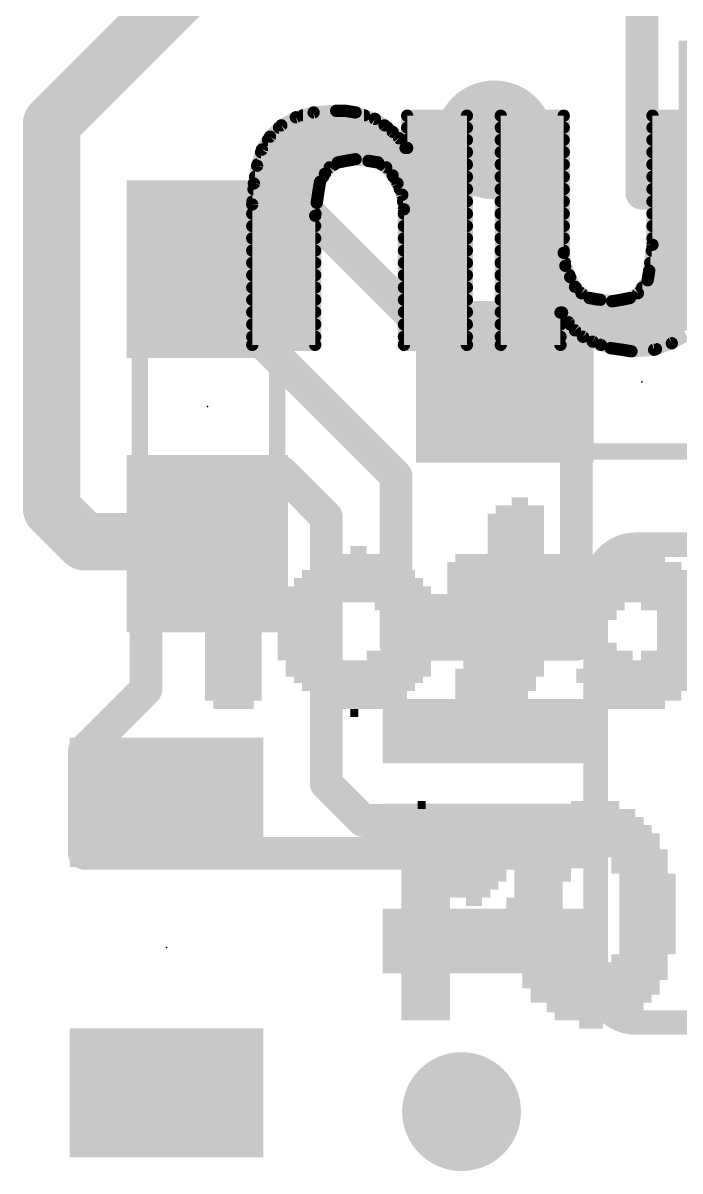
# Model space of a CAD drawing. Extents: x -23 to 84, y -20 to 26.
# Drawn here: x 6.07 to 10.14, y 14.64 to 21.76 of the extents above; entities that cross this region are included whole.
import ezdxf

# ---------------------------------------------------------------- set-up
doc = ezdxf.new("R2010")
doc.units = 0
for name, color, linetype in [('1', 12, 'CONTINUOUS'), ('18', 110, 'CONTINUOUS'), ('21', 41, 'CONTINUOUS'), ('22', 40, 'CONTINUOUS'), ('23', 53, 'CONTINUOUS'), ('51', 53, 'CONTINUOUS')]:
    doc.layers.add(name, color=color, linetype=linetype)

# ---------------------------------------------------------------- blocks, each defined once
blk = doc.blocks.new('RECT')
blk.add_solid([(-0.5, -0.5), (0.5, -0.5), (-0.5, 0.5), (0.5, 0.5)])
blk = doc.blocks.new('ROUNDV')
at = {"const_width": 0.5}
blk.add_lwpolyline([(0, -0.25, 1), (0, 0.25, 1), (0, -0.25)], format="xyb", dxfattribs=at)

msp = doc.modelspace()

# ---------------------------------------------------------------- linework, layer by layer
at = {"layer": '1'}
for points, const_width in [([(7.1882, 22.0726), (6.2484, 21.1328)], 0.3556), ([(6.2484, 21.1328), (6.2484, 18.7452)], 0.3556), ([(6.8326, 19.7866), (6.8326, 20.6756)], 0.2032), ([(6.8326, 20.6756), (7.747, 20.6756)], 0.2032), ([(7.747, 20.6756), (8.509, 19.9136)], 0.2032), ([(8.509, 19.9136), (9.4996, 19.9136)], 0.2032), ([(9.4996, 19.9136), (9.4996, 17.907)], 0.2032), ([(7.5438, 19.7866), (6.8326, 19.7866)], 0.2032), ([(8.382, 18.9484), (7.5438, 19.7866)], 0.2032), ([(7.6708, 18.9738), (6.8326, 18.9738)], 0.2032), ([(6.8326, 18.9738), (6.8326, 17.6276)], 0.2032), ([(7.9502, 18.6944), (7.6708, 18.9738)], 0.2032), ([(8.382, 17.907), (8.382, 18.9484)], 0.2032), ([(6.2484, 18.7452), (6.4516, 18.542)], 0.3556), ([(7.9502, 17.0434), (7.9502, 18.6944)], 0.2032), ([(7.2018, 18.542), (6.4516, 18.542)], 0.3556), ([(7.2136, 18.5302), (7.2018, 18.542)], 0.3556), ([(9.4996, 17.907), (8.382, 17.907)], 0.2032), ([(6.8326, 17.6276), (6.4516, 17.2466)], 0.2032), ([(6.4516, 17.2466), (6.4516, 16.6116)], 0.2032), ([(8.1788, 16.8148), (7.9502, 17.0434)], 0.2032), ([(9.4234, 16.8148), (8.1788, 16.8148)], 0.2032), ([(9.4234, 16.6116), (9.4234, 16.8148)], 0.2032), ([(6.4516, 16.6116), (9.4234, 16.6116)], 0.2032)]:
    msp.add_lwpolyline(points, dxfattribs=dict(at, const_width=const_width))
for points, const_width in [([(6.1855, 21.1957, 1), (6.3113, 21.0699)], 0.1778), ([(6.3373, 21.1328, 1), (6.1595, 21.1328)], 0.1778), ([(6.8834, 20.6756, 1), (6.7818, 20.6756)], 0.1016), ([(6.8326, 20.7264, 1), (6.8326, 20.6248)], 0.1016), ([(7.7829, 20.7115, 1), (7.7111, 20.6397)], 0.1016), ([(7.747, 20.6248, 1), (7.747, 20.7264)], 0.1016), ([(8.509, 19.9644, 1), (8.509, 19.8628)], 0.1016), ([(8.4731, 19.8777, 1), (8.5449, 19.9495)], 0.1016), ([(9.5504, 19.9136, 1), (9.4488, 19.9136)], 0.1016), ([(9.4996, 19.8628, 1), (9.4996, 19.9644)], 0.1016), ([(6.8326, 19.8374, 1), (6.8326, 19.7358)], 0.1016), ([(7.5797, 19.8225, 1), (7.5079, 19.7507)], 0.1016), ([(7.5438, 19.7358, 1), (7.5438, 19.8374)], 0.1016), ([(6.7818, 19.7866, 1), (6.8834, 19.7866)], 0.1016), ([(6.8326, 19.0246, 1), (6.8326, 18.923)], 0.1016), ([(6.8834, 18.9738, 1), (6.7818, 18.9738)], 0.1016), ([(7.7067, 19.0097, 1), (7.6349, 18.9379)], 0.1016), ([(7.6708, 18.923, 1), (7.6708, 19.0246)], 0.1016), ([(8.4328, 18.9484, 1), (8.3312, 18.9484)], 0.1016), ([(8.3461, 18.9125, 1), (8.4179, 18.9843)], 0.1016), ([(6.3113, 18.8081, 1), (6.1855, 18.6823)], 0.1778), ([(6.1595, 18.7452, 1), (6.3373, 18.7452)], 0.1778), ([(8.001, 18.6944, 1), (7.8994, 18.6944)], 0.1016), ([(7.9143, 18.6585, 1), (7.9861, 18.7303)], 0.1016), ([(6.4516, 18.6309, 1), (6.4516, 18.4531)], 0.1778), ([(7.2647, 18.6049, 1), (7.1389, 18.4791)], 0.1778), ([(7.2018, 18.4531, 1), (7.2018, 18.6309)], 0.1778), ([(6.3887, 18.4791, 1), (6.5145, 18.6049)], 0.1778), ([(7.1507, 18.4673, 1), (7.2765, 18.5931)], 0.1778), ([(8.382, 17.9578, 1), (8.382, 17.8562)], 0.1016), ([(9.4996, 17.8562, 1), (9.4996, 17.9578)], 0.1016), ([(8.3312, 17.907, 1), (8.4328, 17.907)], 0.1016), ([(9.4488, 17.907, 1), (9.5504, 17.907)], 0.1016), ([(6.8685, 17.5917, 1), (6.7967, 17.6635)], 0.1016), ([(6.7818, 17.6276, 1), (6.8834, 17.6276)], 0.1016), ([(6.5024, 17.2466, 1), (6.4008, 17.2466)], 0.1016), ([(6.4157, 17.2825, 1), (6.4875, 17.2107)], 0.1016), ([(7.9861, 17.0793, 1), (7.9143, 17.0075)], 0.1016), ([(7.8994, 17.0434, 1), (8.001, 17.0434)], 0.1016), ([(8.1788, 16.8656, 1), (8.1788, 16.764)], 0.1016), ([(8.1429, 16.7789, 1), (8.2147, 16.8507)], 0.1016), ([(9.4742, 16.8148, 1), (9.3726, 16.8148)], 0.1016), ([(9.4234, 16.764, 1), (9.4234, 16.8656)], 0.1016), ([(6.4516, 16.6624, 1), (6.4516, 16.5608)], 0.1016), ([(6.4008, 16.6116, 1), (6.5024, 16.6116)], 0.1016), ([(9.3726, 16.6116, 1), (9.4742, 16.6116)], 0.1016), ([(9.4234, 16.5608, 1), (9.4234, 16.6624)], 0.1016)]:
    msp.add_lwpolyline(points, format="xyb", dxfattribs=dict(at, const_width=const_width))
at = {"layer": '21'}
for points, const_width in [([(9.906, 20.701), (9.906, 24.257)], 0.2032), ([(15.494, 20.701), (9.906, 20.701)], 0.2032), ([(12.3398, 18.5234), (9.8698, 18.5234)], 0.1524), ([(9.6198, 15.8234), (9.6198, 18.2834)], 0.1524), ([(9.8698, 15.5634), (12.3298, 15.5634)], 0.1524)]:
    msp.add_lwpolyline(points, dxfattribs=dict(at, const_width=const_width))
for points, const_width in [([(9.906, 20.7518, 1), (9.906, 20.6502)], 0.1016), ([(9.8552, 20.701, 1), (9.9568, 20.701)], 0.1016), ([(9.8698, 18.5234, 0.4142), (9.6198, 18.2734)], 0.1524), ([(9.8698, 18.5615, 1), (9.8698, 18.4853)], 0.0762), ([(9.8698, 18.4853, 1), (9.8698, 18.5615)], 0.0762), ([(9.6579, 18.2834, 1), (9.5817, 18.2834)], 0.0762), ([(9.5817, 18.2734, 1), (9.6579, 18.2734)], 0.0762), ([(9.6198, 15.8134, 0.4142), (9.8698, 15.5634)], 0.1524), ([(9.5817, 15.8234, 1), (9.6579, 15.8234)], 0.0762), ([(9.8698, 15.6015, 1), (9.8698, 15.5253)], 0.0762)]:
    msp.add_lwpolyline(points, format="xyb", dxfattribs=dict(at, const_width=const_width))
at = {"layer": '22', "const_width": 0.0762}
for points in [[(7.7614, 21.1714), (7.6714, 21.1214)], [(7.8714, 21.2014), (7.7614, 21.1714)], [(7.8061, 21.1836), (8.1848, 21.1836)], [(8.0114, 21.2114), (7.8714, 21.2014)], [(8.0714, 21.2114), (8.0114, 21.2114)], [(8.1314, 21.2014), (8.0714, 21.2114)], [(8.2514, 21.1614), (8.1314, 21.2014)], [(8.3114, 21.1214), (8.2514, 21.1614)], [(8.8214, 21.1814), (8.4514, 21.1814)], [(8.4514, 21.1814), (8.4514, 20.9814)], [(8.8214, 19.7614), (8.8214, 21.1814)], [(9.4214, 21.1814), (9.0314, 21.1814)], [(9.0314, 21.1814), (9.0314, 19.7614)], [(9.4214, 20.3314), (9.4214, 21.1814)], [(10.3514, 21.1814), (9.9714, 21.1814)], [(9.9714, 21.1814), (9.9714, 20.3814)], [(7.6714, 21.1214), (7.6014, 21.0514)], [(7.6574, 21.1074), (8.3289, 21.1074)], [(8.3614, 21.0814), (8.3114, 21.1214)], [(8.4514, 21.1074), (8.8214, 21.1074)], [(9.0314, 21.1074), (9.4214, 21.1074)], [(9.9714, 21.1074), (10.3514, 21.1074)], [(7.6014, 21.0514), (7.5514, 20.9714)], [(7.5888, 21.0312), (8.4082, 21.0312)], [(8.4014, 21.0414), (8.3614, 21.0814)], [(8.4414, 20.9814), (8.4014, 21.0414)], [(8.4514, 21.0312), (8.8214, 21.0312)], [(9.0314, 21.0312), (9.4214, 21.0312)], [(9.9714, 21.0312), (10.3514, 21.0312)], [(7.5514, 20.9714), (7.5214, 20.8714)], [(7.5465, 20.955), (8.8214, 20.955)], [(8.4514, 20.9814), (8.4414, 20.9814)], [(9.0314, 20.955), (9.4214, 20.955)], [(9.9714, 20.955), (10.3514, 20.955)], [(7.5236, 20.8788), (8.0004, 20.8788)], [(7.9714, 20.8614), (8.0214, 20.8914)], [(8.0214, 20.8914), (8.0714, 20.9014)], [(8.0714, 20.9014), (8.1314, 20.9114)], [(8.1314, 20.9114), (8.2114, 20.9014)], [(8.2114, 20.9014), (8.2714, 20.8914)], [(8.2714, 20.8914), (8.3214, 20.8614)], [(8.2924, 20.8788), (8.8214, 20.8788)], [(9.0314, 20.8788), (9.4214, 20.8788)], [(9.9714, 20.8788), (10.3514, 20.8788)], [(7.5214, 20.8714), (7.5014, 20.7614)], [(7.5089, 20.8026), (7.9301, 20.8026)], [(7.9114, 20.7714), (7.9414, 20.8214)], [(7.9414, 20.8214), (7.9714, 20.8614)], [(8.3214, 20.8614), (8.3614, 20.8114)], [(8.3614, 20.8114), (8.3914, 20.7614)], [(8.3667, 20.8026), (8.8214, 20.8026)], [(9.0314, 20.8026), (9.4214, 20.8026)], [(9.9714, 20.8026), (10.3514, 20.8026)], [(7.5014, 20.7614), (7.4914, 20.6314)], [(7.9014, 20.7114), (7.9114, 20.7714)], [(8.3914, 20.7614), (8.4214, 20.6914)], [(7.4987, 20.7264), (7.9039, 20.7264)], [(7.8914, 20.6414), (7.9014, 20.7114)], [(8.4064, 20.7264), (8.8214, 20.7264)], [(8.4214, 20.6914), (8.4314, 20.6014)], [(9.0314, 20.7264), (9.4214, 20.7264)], [(9.9714, 20.7264), (10.3514, 20.7264)], [(7.4914, 20.6314), (7.4914, 19.7614)], [(7.4928, 20.6502), (7.8927, 20.6502)], [(7.8814, 20.5614), (7.8914, 20.6414)], [(8.426, 20.6502), (8.8214, 20.6502)], [(8.4314, 20.6014), (8.4314, 19.7614)], [(9.0314, 20.6502), (9.4214, 20.6502)], [(9.9714, 20.6502), (10.3514, 20.6502)], [(7.4914, 20.574), (7.883, 20.574)], [(7.8814, 19.7614), (7.8814, 20.5614)], [(8.4314, 20.574), (8.8214, 20.574)], [(9.0314, 20.574), (9.4214, 20.574)], [(9.9714, 20.574), (10.3514, 20.574)], [(7.4914, 20.4978), (7.8814, 20.4978)], [(8.4314, 20.4978), (8.8214, 20.4978)], [(9.0314, 20.4978), (9.4214, 20.4978)], [(9.9714, 20.4978), (10.3514, 20.4978)], [(7.4914, 20.4216), (7.8814, 20.4216)], [(8.4314, 20.4216), (8.8214, 20.4216)], [(9.0314, 20.4216), (9.4214, 20.4216)], [(9.9714, 20.3814), (9.9514, 20.2214)], [(9.9714, 20.4216), (10.3514, 20.4216)], [(7.4914, 20.3454), (7.8814, 20.3454)], [(8.4314, 20.3454), (8.8214, 20.3454)], [(9.0314, 20.3454), (9.4214, 20.3454)], [(9.4314, 20.2514), (9.4214, 20.3314)], [(9.9669, 20.3454), (10.3514, 20.3454)], [(7.4914, 20.2692), (7.8814, 20.2692)], [(8.4314, 20.2692), (8.8214, 20.2692)], [(9.0314, 20.2692), (9.4292, 20.2692)], [(9.4614, 20.1814), (9.4314, 20.2514)], [(9.9574, 20.2692), (10.3514, 20.2692)], [(7.4914, 20.193), (7.8814, 20.193)], [(8.4314, 20.193), (8.8214, 20.193)], [(9.0314, 20.193), (9.4564, 20.193)], [(9.4914, 20.1214), (9.4614, 20.1814)], [(9.9514, 20.2214), (9.9414, 20.1614)], [(9.9467, 20.193), (10.3514, 20.193)], [(7.4914, 20.1168), (7.8814, 20.1168)], [(8.4314, 20.1168), (8.8214, 20.1168)], [(9.0314, 20.1168), (9.496, 20.1168)], [(9.5314, 20.0814), (9.4914, 20.1214)], [(9.9414, 20.1614), (9.8814, 20.0814)], [(9.9079, 20.1168), (10.3397, 20.1168)], [(7.4914, 20.0406), (7.8814, 20.0406)], [(8.4314, 20.0406), (8.8214, 20.0406)], [(9.0314, 20.0406), (9.6478, 20.0406)], [(9.5814, 20.0514), (9.5314, 20.0814)], [(9.6414, 20.0414), (9.5814, 20.0514)], [(9.7214, 20.0314), (9.6414, 20.0414)], [(9.7814, 20.0414), (9.7214, 20.0314)], [(9.7766, 20.0406), (10.3222, 20.0406)], [(9.8314, 20.0514), (9.7814, 20.0414)], [(9.8814, 20.0814), (9.8314, 20.0514)], [(7.4914, 19.9644), (7.8814, 19.9644)], [(8.4314, 19.9644), (8.8214, 19.9644)], [(9.0314, 19.9644), (10.2975, 19.9644)], [(9.4014, 19.7614), (9.4014, 19.9614)], [(9.4014, 19.9614), (9.4114, 19.9614)], [(9.4114, 19.9614), (9.4514, 19.9014)], [(7.4914, 19.8882), (7.8814, 19.8882)], [(8.4314, 19.8882), (8.8214, 19.8882)], [(9.0314, 19.8882), (9.4014, 19.8882)], [(9.4514, 19.9014), (9.4914, 19.8514)], [(9.462, 19.8882), (10.2552, 19.8882)], [(7.4914, 19.812), (7.8814, 19.812)], [(8.4314, 19.812), (8.8214, 19.812)], [(9.0314, 19.812), (9.4014, 19.812)], [(9.4914, 19.8514), (9.5414, 19.8114)], [(9.5407, 19.812), (10.1645, 19.812)], [(9.5414, 19.8114), (9.6014, 19.7814)], [(10.0914, 19.7714), (10.1814, 19.8214)], [(7.4914, 19.7614), (7.8814, 19.7614)], [(8.4314, 19.7614), (8.8214, 19.7614)], [(9.0314, 19.7614), (9.4014, 19.7614)], [(9.6014, 19.7814), (9.6514, 19.7614)], [(9.6514, 19.7614), (9.7114, 19.7414)], [(9.7114, 19.7414), (9.7814, 19.7314)], [(9.7506, 19.7358), (9.9935, 19.7358)], [(9.9814, 19.7314), (10.0914, 19.7714)], [(9.7814, 19.7314), (9.8414, 19.7214)], [(9.8414, 19.7214), (9.9814, 19.7314)]]:
    msp.add_lwpolyline(points, dxfattribs=at)
at = {"layer": '22', "const_width": 0.0381}
for points in [[(7.7564, 21.1898, 1), (7.7664, 21.153)], [(7.7707, 21.1547, 1), (7.7521, 21.1881)], [(7.8061, 21.2027, 1), (7.8061, 21.1646)], [(7.87, 21.2204, 1), (7.8728, 21.1824)], [(7.8764, 21.183, 1), (7.8664, 21.2198)], [(8.0114, 21.2305, 1), (8.0114, 21.1924)], [(8.0128, 21.1924, 1), (8.01, 21.2304)], [(8.0745, 21.2302, 1), (8.0683, 21.1926)], [(8.0714, 21.1924, 1), (8.0714, 21.2305)], [(8.1374, 21.2195, 1), (8.1254, 21.1833)], [(8.1283, 21.1826, 1), (8.1345, 21.2202)], [(8.1848, 21.1646, 1), (8.1848, 21.2027)], [(8.262, 21.1773, 1), (8.2408, 21.1455)], [(8.2454, 21.1433, 1), (8.2574, 21.1795)], [(8.4514, 21.2005, 1), (8.4514, 21.1623)], [(8.4704, 21.1814, 1), (8.4323, 21.1814)], [(8.8405, 21.1814, 1), (8.8024, 21.1814)], [(8.8214, 21.1623, 1), (8.8214, 21.2005)], [(9.0314, 21.2005, 1), (9.0314, 21.1623)], [(9.0504, 21.1814, 1), (9.0123, 21.1814)], [(9.4405, 21.1814, 1), (9.4024, 21.1814)], [(9.4214, 21.1623, 1), (9.4214, 21.2005)], [(9.9714, 21.2005, 1), (9.9714, 21.1623)], [(9.9905, 21.1814, 1), (9.9524, 21.1814)], [(7.6574, 21.1265, 1), (7.6574, 21.0884)], [(7.6621, 21.1381, 1), (7.6807, 21.1047)], [(7.6849, 21.1079, 1), (7.6579, 21.1349)], [(8.3233, 21.1363, 1), (8.2995, 21.1065)], [(8.3008, 21.1055, 1), (8.322, 21.1373)], [(8.3289, 21.0884, 1), (8.3289, 21.1265)], [(8.4514, 21.1265, 1), (8.4514, 21.0884)], [(8.8214, 21.0884, 1), (8.8214, 21.1265)], [(9.0314, 21.1265, 1), (9.0314, 21.0884)], [(9.4214, 21.0884, 1), (9.4214, 21.1265)], [(9.9714, 21.1265, 1), (9.9714, 21.0884)], [(7.5888, 21.0503, 1), (7.5888, 21.0122)], [(7.5879, 21.0649, 1), (7.6149, 21.0379)], [(7.6176, 21.0413, 1), (7.5852, 21.0615)], [(8.3749, 21.0949, 1), (8.3479, 21.0679)], [(8.3495, 21.0665, 1), (8.3733, 21.0963)], [(8.4173, 21.052, 1), (8.3855, 21.0308)], [(8.3879, 21.0279, 1), (8.4149, 21.0549)], [(8.4082, 21.0122, 1), (8.4082, 21.0503)], [(8.4514, 21.0503, 1), (8.4514, 21.0122)], [(8.8214, 21.0122, 1), (8.8214, 21.0503)], [(9.0314, 21.0503, 1), (9.0314, 21.0122)], [(9.4214, 21.0122, 1), (9.4214, 21.0503)], [(9.9714, 21.0503, 1), (9.9714, 21.0122)], [(7.5465, 20.9741, 1), (7.5465, 20.936)], [(7.5352, 20.9815, 1), (7.5676, 20.9613)], [(7.5696, 20.9659, 1), (7.5332, 20.9769)], [(8.4414, 21.0005, 1), (8.4414, 20.9624)], [(8.4255, 20.9708, 1), (8.4573, 20.992)], [(8.4323, 20.9814, 1), (8.4704, 20.9814)], [(8.4514, 20.9624, 1), (8.4514, 21.0005)], [(8.8214, 20.936, 1), (8.8214, 20.9741)], [(9.0314, 20.9741, 1), (9.0314, 20.936)], [(9.4214, 20.936, 1), (9.4214, 20.9741)], [(9.9714, 20.9741, 1), (9.9714, 20.936)], [(7.5236, 20.8979, 1), (7.5236, 20.8598)], [(8.0004, 20.8598, 1), (8.0004, 20.8979)], [(8.0177, 20.9101, 1), (8.0251, 20.8727)], [(8.0312, 20.8751, 1), (8.0116, 20.9077)], [(8.0683, 20.9202, 1), (8.0745, 20.8826)], [(8.0751, 20.8827, 1), (8.0677, 20.9201)], [(8.1338, 20.9303, 1), (8.129, 20.8925)], [(8.1345, 20.8926, 1), (8.1283, 20.9302)], [(8.2145, 20.9202, 1), (8.2083, 20.8826)], [(8.209, 20.8825, 1), (8.2138, 20.9203)], [(8.2812, 20.9077, 1), (8.2616, 20.8751)], [(8.2683, 20.8726, 1), (8.2745, 20.9102)], [(8.2924, 20.8979, 1), (8.2924, 20.8598)], [(8.8214, 20.8598, 1), (8.8214, 20.8979)], [(9.0314, 20.8979, 1), (9.0314, 20.8598)], [(9.4214, 20.8598, 1), (9.4214, 20.8979)], [(9.9714, 20.8979, 1), (9.9714, 20.8598)], [(7.5089, 20.8217, 1), (7.5089, 20.7836)], [(7.5032, 20.8769, 1), (7.5396, 20.8659)], [(7.5401, 20.868, 1), (7.5027, 20.8748)], [(7.9262, 20.8328, 1), (7.9566, 20.81)], [(7.9577, 20.8116, 1), (7.9251, 20.8312)], [(7.9301, 20.7836, 1), (7.9301, 20.8217)], [(7.9616, 20.8777, 1), (7.9812, 20.8451)], [(7.9866, 20.85, 1), (7.9562, 20.8728)], [(8.3363, 20.8733, 1), (8.3065, 20.8495)], [(8.3116, 20.8451, 1), (8.3312, 20.8777)], [(8.3777, 20.8212, 1), (8.3451, 20.8016)], [(8.3465, 20.7995, 1), (8.3763, 20.8233)], [(8.3667, 20.8217, 1), (8.3667, 20.7836)], [(8.8214, 20.7836, 1), (8.8214, 20.8217)], [(9.0314, 20.8217, 1), (9.0314, 20.7836)], [(9.4214, 20.7836, 1), (9.4214, 20.8217)], [(9.9714, 20.8217, 1), (9.9714, 20.7836)], [(7.4827, 20.7648, 1), (7.5201, 20.758)], [(7.5204, 20.7599, 1), (7.4824, 20.7629)], [(7.8951, 20.7812, 1), (7.9277, 20.7616)], [(7.9302, 20.7683, 1), (7.8926, 20.7745)], [(8.4089, 20.7689, 1), (8.3739, 20.7539)], [(8.3751, 20.7516, 1), (8.4077, 20.7712)], [(7.4987, 20.7455, 1), (7.4987, 20.7074)], [(7.8826, 20.7145, 1), (7.9202, 20.7083)], [(7.9203, 20.7087, 1), (7.8825, 20.7141)], [(7.9039, 20.7074, 1), (7.9039, 20.7455)], [(8.4064, 20.7455, 1), (8.4064, 20.7074)], [(8.4403, 20.6935, 1), (8.4025, 20.6893)], [(8.4039, 20.6839, 1), (8.4389, 20.6989)], [(8.8214, 20.7074, 1), (8.8214, 20.7455)], [(9.0314, 20.7455, 1), (9.0314, 20.7074)], [(9.4214, 20.7074, 1), (9.4214, 20.7455)], [(9.9714, 20.7455, 1), (9.9714, 20.7074)], [(7.4724, 20.6329, 1), (7.5104, 20.6299)], [(7.5105, 20.6314, 1), (7.4724, 20.6314)], [(7.4928, 20.6693, 1), (7.4928, 20.6312)], [(7.8725, 20.6441, 1), (7.9103, 20.6387)], [(7.9103, 20.639, 1), (7.8725, 20.6438)], [(7.8927, 20.6312, 1), (7.8927, 20.6693)], [(8.426, 20.6693, 1), (8.426, 20.6312)], [(8.4505, 20.6014, 1), (8.4123, 20.6014)], [(8.8214, 20.6312, 1), (8.8214, 20.6693)], [(9.0314, 20.6693, 1), (9.0314, 20.6312)], [(9.4214, 20.6312, 1), (9.4214, 20.6693)], [(9.9714, 20.6693, 1), (9.9714, 20.6312)], [(7.4914, 20.5931, 1), (7.4914, 20.555)], [(7.8625, 20.5638, 1), (7.9003, 20.559)], [(7.9005, 20.5614, 1), (7.8624, 20.5614)], [(7.883, 20.555, 1), (7.883, 20.5931)], [(8.4314, 20.5931, 1), (8.4314, 20.555)], [(8.4125, 20.5993, 1), (8.4503, 20.6035)], [(8.8214, 20.555, 1), (8.8214, 20.5931)], [(9.0314, 20.5931, 1), (9.0314, 20.555)], [(9.4214, 20.555, 1), (9.4214, 20.5931)], [(9.9714, 20.5931, 1), (9.9714, 20.555)], [(7.4914, 20.5169, 1), (7.4914, 20.4788)], [(7.8814, 20.4788, 1), (7.8814, 20.5169)], [(8.4314, 20.5169, 1), (8.4314, 20.4788)], [(8.8214, 20.4788, 1), (8.8214, 20.5169)], [(9.0314, 20.5169, 1), (9.0314, 20.4788)], [(9.4214, 20.4788, 1), (9.4214, 20.5169)], [(9.9714, 20.5169, 1), (9.9714, 20.4788)], [(7.4914, 20.4407, 1), (7.4914, 20.4026)], [(7.8814, 20.4026, 1), (7.8814, 20.4407)], [(8.4314, 20.4407, 1), (8.4314, 20.4026)], [(8.8214, 20.4026, 1), (8.8214, 20.4407)], [(9.0314, 20.4407, 1), (9.0314, 20.4026)], [(9.4214, 20.4026, 1), (9.4214, 20.4407)], [(9.9714, 20.4407, 1), (9.9714, 20.4026)], [(9.9903, 20.379, 1), (9.9525, 20.3838)], [(7.4914, 20.3645, 1), (7.4914, 20.3264)], [(7.8814, 20.3264, 1), (7.8814, 20.3645)], [(8.4314, 20.3645, 1), (8.4314, 20.3264)], [(8.8214, 20.3264, 1), (8.8214, 20.3645)], [(9.0314, 20.3645, 1), (9.0314, 20.3264)], [(9.4403, 20.3338, 1), (9.4025, 20.329)], [(9.4024, 20.3314, 1), (9.4405, 20.3314)], [(9.4214, 20.3264, 1), (9.4214, 20.3645)], [(9.9669, 20.3645, 1), (9.9669, 20.3264)], [(9.9524, 20.3814, 1), (9.9905, 20.3814)], [(7.4914, 20.2883, 1), (7.4914, 20.2502)], [(7.8814, 20.2502, 1), (7.8814, 20.2883)], [(8.4314, 20.2883, 1), (8.4314, 20.2502)], [(8.8214, 20.2502, 1), (8.8214, 20.2883)], [(9.0314, 20.2883, 1), (9.0314, 20.2502)], [(9.4489, 20.2589, 1), (9.4139, 20.2439)], [(9.4125, 20.249, 1), (9.4503, 20.2538)], [(9.4292, 20.2502, 1), (9.4292, 20.2883)], [(9.9574, 20.2883, 1), (9.9574, 20.2502)], [(7.4914, 20.2121, 1), (7.4914, 20.174)], [(7.8814, 20.174, 1), (7.8814, 20.2121)], [(8.4314, 20.2121, 1), (8.4314, 20.174)], [(8.8214, 20.174, 1), (8.8214, 20.2121)], [(9.0314, 20.2121, 1), (9.0314, 20.174)], [(9.4784, 20.1899, 1), (9.4444, 20.1729)], [(9.4439, 20.1739, 1), (9.4789, 20.1889)], [(9.4564, 20.174, 1), (9.4564, 20.2121)], [(9.9467, 20.2121, 1), (9.9467, 20.174)], [(9.9325, 20.2238, 1), (9.9703, 20.219)], [(9.9702, 20.2183, 1), (9.9326, 20.2245)], [(7.4914, 20.1359, 1), (7.4914, 20.0978)], [(7.8814, 20.0978, 1), (7.8814, 20.1359)], [(8.4314, 20.1359, 1), (8.4314, 20.0978)], [(8.8214, 20.0978, 1), (8.8214, 20.1359)], [(9.0314, 20.1359, 1), (9.0314, 20.0978)], [(9.5049, 20.1349, 1), (9.4779, 20.1079)], [(9.4744, 20.1129, 1), (9.5084, 20.1299)], [(9.496, 20.0978, 1), (9.496, 20.1359)], [(9.9079, 20.1359, 1), (9.9079, 20.0978)], [(9.9226, 20.1645, 1), (9.9602, 20.1583)], [(9.9566, 20.15, 1), (9.9262, 20.1728)], [(7.4914, 20.0597, 1), (7.4914, 20.0216)], [(7.8814, 20.0216, 1), (7.8814, 20.0597)], [(8.4314, 20.0597, 1), (8.4314, 20.0216)], [(8.8214, 20.0216, 1), (8.8214, 20.0597)], [(9.0314, 20.0597, 1), (9.0314, 20.0216)], [(9.5412, 20.0977, 1), (9.5216, 20.0651)], [(9.5179, 20.0679, 1), (9.5449, 20.0949)], [(9.5845, 20.0702, 1), (9.5783, 20.0326)], [(9.5716, 20.0351, 1), (9.5912, 20.0677)], [(9.6438, 20.0603, 1), (9.639, 20.0225)], [(9.6383, 20.0226, 1), (9.6445, 20.0602)], [(9.6478, 20.0216, 1), (9.6478, 20.0597)], [(9.7183, 20.0502, 1), (9.7245, 20.0126)], [(9.719, 20.0125, 1), (9.7238, 20.0503)], [(9.7766, 20.0597, 1), (9.7766, 20.0216)], [(9.7777, 20.0601, 1), (9.7851, 20.0227)], [(9.7845, 20.0226, 1), (9.7783, 20.0602)], [(9.8216, 20.0677, 1), (9.8412, 20.0351)], [(9.8351, 20.0327, 1), (9.8277, 20.0701)], [(9.8662, 20.0928, 1), (9.8966, 20.07)], [(9.8912, 20.0651, 1), (9.8716, 20.0977)], [(7.4914, 19.9835, 1), (7.4914, 19.9454)], [(7.8814, 19.9454, 1), (7.8814, 19.9835)], [(8.4314, 19.9835, 1), (8.4314, 19.9454)], [(8.8214, 19.9454, 1), (8.8214, 19.9835)], [(9.0314, 19.9835, 1), (9.0314, 19.9454)], [(9.4014, 19.9805, 1), (9.4014, 19.9424)], [(9.4205, 19.9614, 1), (9.3824, 19.9614)], [(9.4273, 19.972, 1), (9.3955, 19.9508)], [(9.4114, 19.9424, 1), (9.4114, 19.9805)], [(7.4914, 19.9073, 1), (7.4914, 19.8692)], [(7.8814, 19.8692, 1), (7.8814, 19.9073)], [(8.4314, 19.9073, 1), (8.4314, 19.8692)], [(8.8214, 19.8692, 1), (8.8214, 19.9073)], [(9.0314, 19.9073, 1), (9.0314, 19.8692)], [(9.4014, 19.8692, 1), (9.4014, 19.9073)], [(9.4663, 19.9133, 1), (9.4365, 19.8895)], [(9.4355, 19.8908, 1), (9.4673, 19.912)], [(9.462, 19.9073, 1), (9.462, 19.8692)], [(7.4914, 19.8311, 1), (7.4914, 19.793)], [(7.8814, 19.793, 1), (7.8814, 19.8311)], [(8.4314, 19.8311, 1), (8.4314, 19.793)], [(8.8214, 19.793, 1), (8.8214, 19.8311)], [(9.0314, 19.8311, 1), (9.0314, 19.793)], [(9.4014, 19.793, 1), (9.4014, 19.8311)], [(9.5033, 19.8663, 1), (9.4795, 19.8365)], [(9.4765, 19.8395, 1), (9.5063, 19.8633)], [(9.5407, 19.8311, 1), (9.5407, 19.793)], [(9.5499, 19.8284, 1), (9.5329, 19.7944)], [(9.5295, 19.7965, 1), (9.5533, 19.8263)], [(7.4914, 19.7805, 1), (7.4914, 19.7424)], [(7.4724, 19.7614, 1), (7.5105, 19.7614)], [(7.8624, 19.7614, 1), (7.9005, 19.7614)], [(7.8814, 19.7424, 1), (7.8814, 19.7805)], [(8.4314, 19.7805, 1), (8.4314, 19.7424)], [(8.4123, 19.7614, 1), (8.4505, 19.7614)], [(8.8024, 19.7614, 1), (8.8405, 19.7614)], [(8.8214, 19.7424, 1), (8.8214, 19.7805)], [(9.0123, 19.7614, 1), (9.0504, 19.7614)], [(9.0314, 19.7805, 1), (9.0314, 19.7424)], [(9.3824, 19.7614, 1), (9.4205, 19.7614)], [(9.4014, 19.7424, 1), (9.4014, 19.7805)], [(9.6085, 19.7991, 1), (9.5943, 19.7637)], [(9.5929, 19.7644, 1), (9.6099, 19.7984)], [(9.6574, 19.7795, 1), (9.6454, 19.7433)], [(9.6443, 19.7437, 1), (9.6585, 19.7791)], [(9.7141, 19.7603, 1), (9.7087, 19.7225)], [(9.7054, 19.7233, 1), (9.7174, 19.7595)], [(9.7506, 19.7549, 1), (9.7506, 19.7168)], [(9.9935, 19.7168, 1), (9.9935, 19.7549)], [(10.0821, 19.7881, 1), (10.1007, 19.7547)], [(10.0979, 19.7535, 1), (10.0849, 19.7893)], [(9.7845, 19.7502, 1), (9.7783, 19.7126)], [(9.7787, 19.7125, 1), (9.7841, 19.7503)], [(9.84, 19.7404, 1), (9.8428, 19.7024)], [(9.8383, 19.7026, 1), (9.8445, 19.7402)], [(9.9749, 19.7493, 1), (9.9879, 19.7135)], [(9.9828, 19.7124, 1), (9.98, 19.7504)]]:
    msp.add_lwpolyline(points, format="xyb", dxfattribs=at)
at = {"layer": '23'}
for p in [(9.906, 19.5326), (7.2136, 19.3802), (6.9596, 16.0274)]:
    msp.add_point(p, dxfattribs=at)
at = {"layer": '51'}
for points, const_width in [([(9.9098, 24.1165), (9.9098, 20.8165)], 0.1), ([(9.9098, 20.8165), (15.5098, 20.8165)], 0.1), ([(10.262, 19.9516), (9.55, 19.9516)], 0.1016), ([(6.7946, 19.7362), (6.7946, 19.0242)], 0.1016), ([(7.6456, 19.7362), (7.6456, 19.0242)], 0.1016), ([(10.262, 19.1006), (9.55, 19.1006)], 0.1016)]:
    msp.add_lwpolyline(points, dxfattribs=dict(at, const_width=const_width))
for points, const_width in [([(9.9098, 20.8415, 1), (9.9098, 20.7915)], 0.05), ([(9.8848, 20.8165, 1), (9.9348, 20.8165)], 0.05), ([(9.55, 19.977, 1), (9.55, 19.9262)], 0.0508), ([(6.82, 19.7362, 1), (6.7692, 19.7362)], 0.0508), ([(7.671, 19.7362, 1), (7.6202, 19.7362)], 0.0508), ([(9.55, 19.126, 1), (9.55, 19.0752)], 0.0508), ([(6.7692, 19.0242, 1), (6.82, 19.0242)], 0.0508), ([(7.6202, 19.0242, 1), (7.671, 19.0242)], 0.0508)]:
    msp.add_lwpolyline(points, format="xyb", dxfattribs=dict(at, const_width=const_width))

# ---------------------------------------------------------------- block references
at = {"layer": '1'}
for p, xscale, yscale, rotation in [((10.3088, 21.2715), 0.75, 0.35, 270), ((8.8498, 18.0184), 0.4, 1.1, 90), ((8.8498, 17.3684), 0.4, 1.1, 90), ((6.9596, 16.9274), 0.8, 1.2, 270), ((8.8498, 16.7184), 0.4, 1.1, 90), ((8.8498, 16.0684), 0.4, 1.1, 90), ((6.9596, 15.1274), 0.8, 1.2, 270)]:
    msp.add_blockref('RECT', p, dxfattribs=dict(at, xscale=xscale, yscale=yscale, rotation=rotation))
at = {"layer": '1', "xscale": 1.1}
for p, rotation in [((7.2136, 20.2302), 270), ((9.056, 19.5326), 180), ((7.2136, 18.5302), 270)]:
    msp.add_blockref('RECT', p, dxfattribs=dict(at, rotation=rotation))
at = {"layer": '18', "xscale": 0.7366, "yscale": 0.7366}
for p in [(8.9916, 21.0312), (8.9916, 21.0312), (8.7884, 15.0114), (8.7884, 15.0114)]:
    msp.add_blockref('ROUNDV', p, dxfattribs=at)
at = {"layer": '22', "rotation": 180}
for p, xscale, yscale in [((9.1494, 18.7914), 0.1, 0.05), ((9.1244, 18.6914), 0.35, 0.05), ((9.1494, 18.7414), 0.3, 0.05), ((9.1244, 18.6414), 0.35, 0.05), ((9.1244, 18.5914), 0.35, 0.05), ((9.1244, 18.5414), 0.35, 0.05), ((8.1494, 18.4914), 0.1, 0.05), ((9.1244, 18.4914), 0.35, 0.05), ((6.9994, 18.4414), 0.3, 0.05), ((7.3744, 18.4414), 0.25, 0.05), ((8.1244, 18.4414), 0.45, 0.05), ((9.0744, 18.4414), 0.65, 0.05), ((9.8494, 18.4414), 0.4, 0.05), ((7.1744, 18.3914), 0.75, 0.05), ((7.1744, 18.3414), 0.75, 0.05), ((8.1494, 18.3414), 0.7, 0.05), ((8.1494, 18.3914), 0.6, 0.05), ((9.0744, 18.3914), 0.75, 0.05), ((9.0744, 18.3414), 0.75, 0.05), ((9.8494, 18.3414), 0.7, 0.05), ((9.8744, 18.3914), 0.55, 0.05), ((7.1744, 18.2914), 0.75, 0.05), ((8.1494, 18.2914), 0.8, 0.05), ((9.0744, 18.2914), 0.75, 0.05), ((9.8744, 18.2914), 0.75, 0.05), ((7.1744, 18.2414), 0.75, 0.05), ((7.1994, 18.1914), 0.7, 0.05), ((8.1494, 18.2414), 0.9, 0.05), ((8.1494, 18.1914), 0.9, 0.05), ((9.0744, 18.2414), 0.75, 0.05), ((9.0744, 18.1914), 0.75, 0.05), ((9.8994, 18.2414), 0.8, 0.05), ((9.9244, 18.1914), 0.75, 0.05), ((6.9494, 18.1414), 0.1, 0.05), ((7.3494, 18.1414), 0.4, 0.05), ((7.8494, 18.1414), 0.4, 0.05), ((8.4494, 18.1414), 0.4, 0.05), ((8.8494, 18.1414), 0.1, 0.05), ((9.1494, 18.1414), 0.4, 0.05), ((9.6744, 18.1414), 0.25, 0.05), ((10.1244, 18.1414), 0.45, 0.05), ((7.3744, 18.0864), 0.35, 0.06), ((7.8244, 18.0864), 0.35, 0.06), ((8.4744, 18.0864), 0.35, 0.06), ((9.1244, 18.0864), 0.35, 0.06), ((9.6994, 18.0864), 0.1, 0.06), ((10.1744, 18.0864), 0.35, 0.06), ((7.3744, 18.0314), 0.35, 0.05), ((7.3744, 17.9814), 0.35, 0.05), ((7.8244, 18.0314), 0.35, 0.05), ((7.8244, 17.9814), 0.35, 0.05), ((8.4744, 18.0314), 0.35, 0.05), ((8.4744, 17.9814), 0.35, 0.05), ((9.1244, 18.0314), 0.35, 0.05), ((9.1244, 17.9814), 0.35, 0.05), ((10.1744, 18.0314), 0.35, 0.05), ((10.1744, 17.9814), 0.35, 0.05), ((7.3744, 17.9414), 0.35, 0.05), ((7.8244, 17.9414), 0.35, 0.05), ((8.4744, 17.9414), 0.35, 0.05), ((9.1244, 17.9414), 0.35, 0.05), ((10.1744, 17.9414), 0.35, 0.05), ((7.3744, 17.8914), 0.35, 0.05), ((7.3744, 17.8364), 0.35, 0.06), ((7.8244, 17.8914), 0.35, 0.05), ((7.8494, 17.8364), 0.4, 0.06), ((8.3994, 17.8364), 0.4, 0.06), ((8.4744, 17.8914), 0.35, 0.05), ((9.1244, 17.8914), 0.35, 0.05), ((9.1244, 17.8364), 0.35, 0.06), ((9.7244, 17.8364), 0.25, 0.06), ((9.6994, 17.8914), 0.1, 0.05), ((10.1244, 17.8364), 0.45, 0.06), ((10.1744, 17.8914), 0.35, 0.05), ((7.3744, 17.7814), 0.35, 0.05), ((8.1494, 17.7814), 0.9, 0.05), ((9.0494, 17.7814), 0.5, 0.05), ((9.9244, 17.7814), 0.75, 0.05), ((7.3744, 17.7314), 0.35, 0.05), ((7.3744, 17.6914), 0.35, 0.05), ((8.1494, 17.7314), 0.9, 0.05), ((8.1494, 17.6914), 0.8, 0.05), ((9.0244, 17.7314), 0.55, 0.05), ((8.9994, 17.6914), 0.5, 0.05), ((9.8994, 17.7314), 0.8, 0.05), ((9.8744, 17.6914), 0.75, 0.05), ((7.3744, 17.6414), 0.35, 0.05), ((8.1494, 17.6414), 0.7, 0.05), ((8.9994, 17.6414), 0.5, 0.05), ((9.8744, 17.6414), 0.65, 0.05), ((7.3744, 17.5864), 0.35, 0.06), ((8.1494, 17.5864), 0.6, 0.06), ((8.9744, 17.5864), 0.45, 0.06), ((9.8744, 17.5864), 0.55, 0.06), ((7.3744, 17.5314), 0.25, 0.05), ((8.1494, 17.5314), 0.4, 0.05), ((8.1244, 17.4814), 0.05, 0.05), ((8.9494, 17.5314), 0.3, 0.05), ((9.8494, 17.5314), 0.4, 0.05), ((8.5408, 16.911), 0.05, 0.05), ((9.6158, 16.911), 0.3, 0.05), ((8.5408, 16.861), 0.25, 0.05), ((9.6158, 16.861), 0.5, 0.05), ((8.5658, 16.811), 0.3, 0.05), ((8.6158, 16.761), 0.4, 0.05), ((9.5908, 16.761), 0.75, 0.05), ((9.5908, 16.811), 0.65, 0.05), ((8.6408, 16.711), 0.45, 0.05), ((9.6158, 16.711), 0.8, 0.05), ((8.6658, 16.661), 0.5, 0.05), ((9.5908, 16.661), 0.85, 0.05), ((8.6908, 16.611), 0.55, 0.05), ((8.7158, 16.561), 0.6, 0.05), ((9.3158, 16.561), 0.4, 0.05), ((9.6158, 16.611), 0.9, 0.05), ((9.8908, 16.561), 0.35, 0.05), ((8.7408, 16.511), 0.65, 0.05), ((9.2908, 16.511), 0.35, 0.05), ((9.8908, 16.511), 0.35, 0.05), ((8.7408, 16.461), 0.65, 0.05), ((8.7158, 16.411), 0.6, 0.05), ((9.2908, 16.461), 0.35, 0.05), ((9.2658, 16.411), 0.3, 0.05), ((9.9408, 16.461), 0.35, 0.05), ((9.9408, 16.411), 0.35, 0.05), ((8.6908, 16.361), 0.55, 0.05), ((9.2658, 16.361), 0.3, 0.05), ((9.9408, 16.361), 0.35, 0.05), ((8.5658, 16.311), 0.3, 0.05), ((8.8658, 16.311), 0.1, 0.05), ((9.2408, 16.311), 0.35, 0.05), ((9.9408, 16.311), 0.35, 0.05), ((8.5658, 16.261), 0.3, 0.05), ((8.5658, 16.211), 0.3, 0.05), ((9.2408, 16.261), 0.35, 0.05), ((9.2408, 16.211), 0.35, 0.05), ((9.9408, 16.261), 0.35, 0.05), ((9.9408, 16.211), 0.35, 0.05), ((8.5658, 16.156), 0.3, 0.06), ((9.2658, 16.156), 0.3, 0.06), ((9.9408, 16.156), 0.35, 0.06), ((8.5658, 16.101), 0.3, 0.05), ((8.5658, 16.051), 0.3, 0.05), ((9.2658, 16.101), 0.3, 0.05), ((9.2908, 16.051), 0.35, 0.05), ((9.9408, 16.101), 0.35, 0.05), ((9.9408, 16.051), 0.35, 0.05), ((8.5658, 16.011), 0.3, 0.05), ((9.2908, 16.011), 0.35, 0.05), ((9.9408, 16.011), 0.35, 0.05), ((8.5658, 15.961), 0.3, 0.05), ((8.5658, 15.906), 0.3, 0.06), ((9.2908, 15.961), 0.35, 0.05), ((9.3158, 15.906), 0.4, 0.06), ((9.8658, 15.906), 0.4, 0.06), ((9.8908, 15.961), 0.35, 0.05), ((8.5658, 15.851), 0.3, 0.05), ((9.6158, 15.851), 0.9, 0.05), ((8.5658, 15.801), 0.3, 0.05), ((9.5908, 15.801), 0.85, 0.05), ((8.5658, 15.761), 0.3, 0.05), ((8.5658, 15.711), 0.3, 0.05), ((9.6158, 15.761), 0.8, 0.05), ((9.5908, 15.711), 0.75, 0.05), ((8.5658, 15.656), 0.3, 0.06), ((9.6158, 15.656), 0.6, 0.06), ((8.5658, 15.601), 0.3, 0.05), ((9.5908, 15.601), 0.45, 0.05), ((9.5908, 15.551), 0.15, 0.05)]:
    msp.add_blockref('RECT', p, dxfattribs=dict(at, xscale=xscale, yscale=yscale))
at = {"layer": '51'}
for p, xscale, yscale, rotation in [((7.2187, 19.9684), 0.5001, 0.95, 270), ((9.3258, 19.5275), 0.5001, 0.95, 180), ((7.2187, 18.8), 0.5001, 0.95, 270), ((9.0998, 18.0184), 0.4, 0.9, 90), ((9.0998, 17.3684), 0.4, 0.9, 90), ((9.0998, 16.7184), 0.4, 0.9, 90), ((9.0998, 16.0684), 0.4, 0.9, 90)]:
    msp.add_blockref('RECT', p, dxfattribs=dict(at, xscale=xscale, yscale=yscale, rotation=rotation))

doc.saveas('drawing.dxf')
